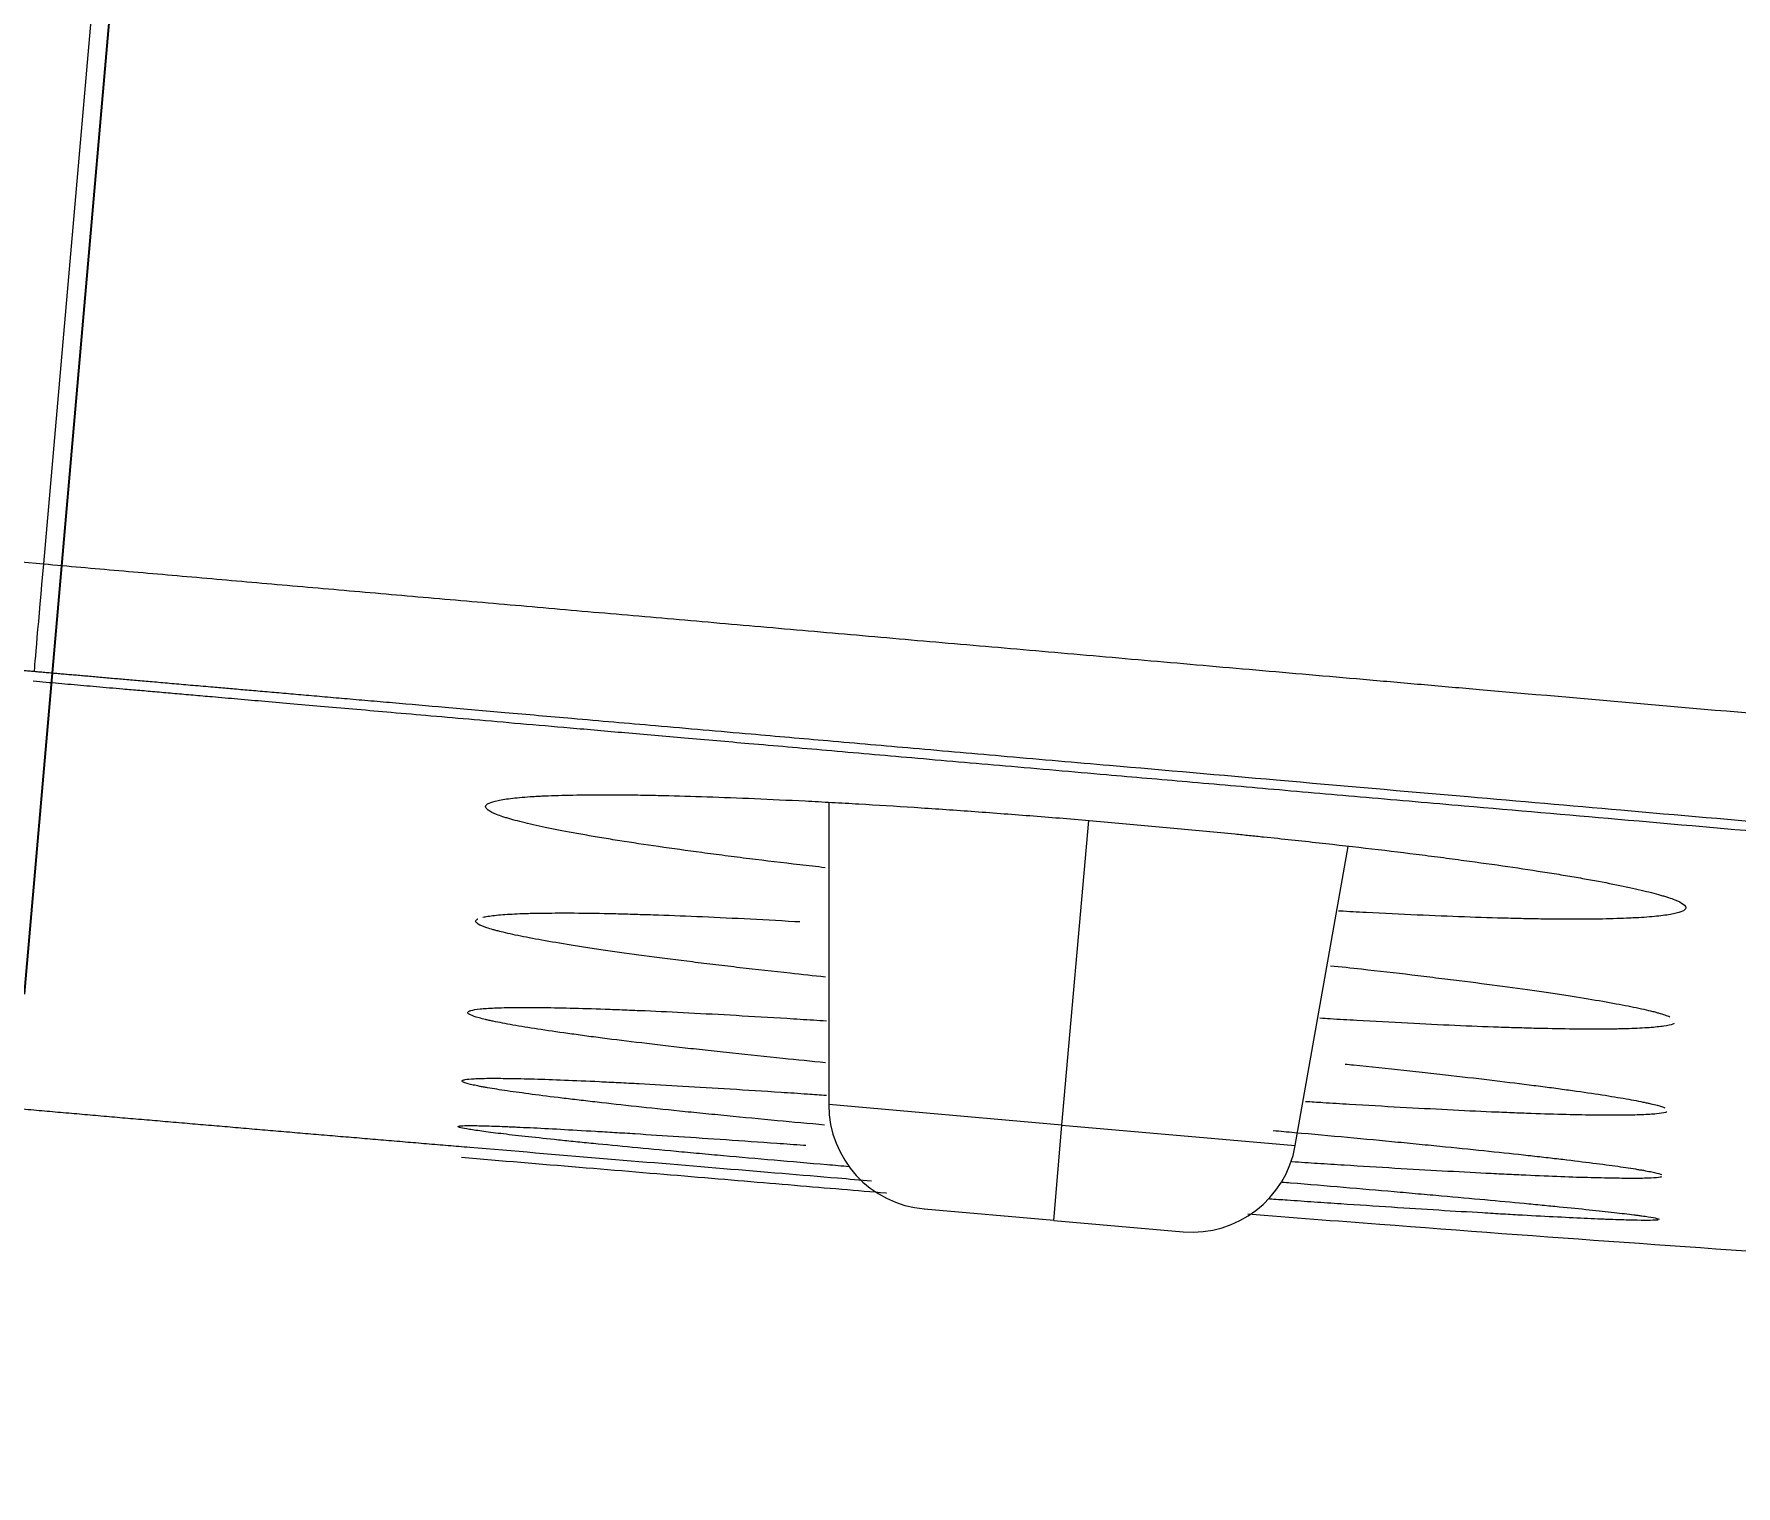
# Model space of a CAD drawing. Header units: millimetres. Extents: x 2433 to 4809, y -10272 to -6912.
# Drawn here: x 3979.74 to 3995.99, y -8014.41 to -8000.56 of the extents above; entities that cross this region are included whole.
import ezdxf

# ---------------------------------------------------------------- set-up
doc = ezdxf.new("R2010")
doc.units = ezdxf.units.MM
doc.linetypes.add('CENTERX2', pattern=[101.6, 63.5, -12.7, 12.7, -12.7])
doc.layers.add('CENTER', color=1, linetype='CENTERX2')
doc.layers.add('DIM', color=3, linetype='Continuous', lineweight=13)
doc.styles.add('ARIAL', font='arial.ttf')
doc.dimstyles.get("Standard").update_dxf_attribs({"dimtxt": 15, "dimasz": 15, "dimexe": 0.18, "dimexo": 0.0625, "dimgap": 4, "dimtad": 0, "dimtih": 1, "dimtoh": 1, "dimdec": 1, "dimdsep": 46, "dimtxsty": 'ARIAL', "dimcen": 0, "dimclrd": 3, "dimclre": 3, "dimclrt": 3, "dimadec": 0, "dimazin": 0, "dimtfac": 1, "dimtdec": 1, "dimtofl": 0, "dimtmove": 0, "dimatfit": 3, "dimfxl": 1, "dimtolj": 1, "dimtzin": 0, "dimarcsym": 0})

# ---------------------------------------------------------------- blocks, each defined once
blk = doc.blocks.new('*D39')
at = {"layer": 'Defpoints', "color": 0, "transparency": 16777216}
for p in [(3885.379, -7997.38), (4074.62, -8013.971), (4069.539, -8071.926)]:
    blk.add_point(p, dxfattribs=at)
at = {"layer": 'DIM', "color": 3, "lineweight": -2, "transparency": 16777216}
for p, q in [((3885.374, -7997.443), (3880.283, -8055.515)), ((4074.615, -8014.033), (4069.524, -8072.105)), ((3898.23, -8056.908), (3950.912, -8061.526)), ((4051.608, -8070.354), (3998.926, -8065.736))]:
    blk.add_line(p, q, dxfattribs=at)
at = {"layer": 'DIM', "color": 3, "transparency": 16777216}
for points in [[(3898.492, -8053.919), (3897.968, -8059.896), (3880.299, -8055.336)], [(4051.87, -8067.366), (4051.346, -8073.343), (4069.539, -8071.926)]]:
    blk.add_solid(points, dxfattribs=at)
at = {"layer": 'DIM', "color": 3, "transparency": 16777216, "insert": (3974.919, -8063.631), "char_height": 18, "attachment_point": 5, "style": 'ARIAL'}
blk.add_mtext('\\A1;190', dxfattribs=at)

msp = doc.modelspace()

# ---------------------------------------------------------------- linework, layer by layer
at = {"linetype": 'Continuous', "lineweight": 18, "extrusion": (-1, -2.22045e-16, 0)}
for p, q in [((3980.486, -7998.132), (3979.831, -8005.614)), ((3987.33, -8007.891), (3987.33, -8010.775)), ((3991.785, -8011.165), (3992.288, -8008.313)), ((3989.478, -8011.88), (3988.242, -8011.772)), ((3989.478, -8011.88), (3990.713, -8011.988))]:
    msp.add_line(p, q, dxfattribs=at)
at = {"linetype": 'Continuous', "lineweight": 13, "extrusion": (-1, -2.22045e-16, 0)}
for p, q in [((3989.557, -8010.97), (3989.812, -8008.063)), ((3989.557, -8010.97), (3987.33, -8010.775)), ((3989.478, -8011.88), (3989.557, -8010.97)), ((3989.557, -8010.97), (3991.785, -8011.165))]:
    msp.add_line(p, q, dxfattribs=at)
at = {"linetype": 'Continuous', "lineweight": 18}
for centre, start, end in [((3988.33, -8010.775), 180, 265), ((3990.8, -8010.992), 265, 350)]:
    msp.add_arc(centre, 1, start, end, dxfattribs=at)
msp.add_ellipse((3979.829, -8005.649), major_axis=(-0.087, -0.996), ratio=0.001158, start_param=4.677482, end_param=6.20974, dxfattribs=at)
at = {"linetype": 'Continuous', "lineweight": 13}
for points, knots in [([(4035.28, -8002.976), (4035.172, -8002.966), (4034.952, -8002.946), (4034.614, -8002.915), (4034.263, -8002.883), (4033.897, -8002.85), (4033.518, -8002.816), (4033.125, -8002.781), (4032.717, -8002.744), (4032.296, -8002.707), (4031.821, -8002.665), (4031.296, -8002.618), (4030.727, -8002.568), (4030.158, -8002.518), (4029.588, -8002.468), (4029.018, -8002.418), (4028.547, -8002.377), (4027.991, -8002.328), (4027.169, -8002.255), (4025.802, -8002.134), (4023.888, -8001.965), (4019.895, -8001.613), (4014.512, -8001.137), (4009.053, -8000.655), (4005.225, -8000.317), (4002.504, -8000.076), (3999.741, -7999.832), (3997.322, -7999.619), (3995.179, -7999.429), (3993.244, -7999.258), (3991.063, -7999.065), (3989.194, -7998.9), (3987.732, -7998.77), (3986.771, -7998.686), (3985.85, -7998.604), (3984.968, -7998.526), (3984.125, -7998.452), (3983.321, -7998.381), (3982.557, -7998.314), (3981.832, -7998.25), (3981.146, -7998.19), (3980.701, -7998.151), (3980.486, -7998.132)], [0, 0, 0, 0, 0.005929, 0.012111, 0.018548, 0.025238, 0.032183, 0.039382, 0.046835, 0.054542, 0.062503, 0.072919, 0.083335, 0.093751, 0.104167, 0.114583, 0.124999, 0.130054, 0.14508, 0.170076, 0.205043, 0.24998, 0.388966, 0.49996, 0.54881, 0.598428, 0.648815, 0.69997, 0.730738, 0.765996, 0.805745, 0.849985, 0.868201, 0.885703, 0.902491, 0.918564, 0.933923, 0.948567, 0.962497, 0.975712, 0.988213, 1, 1, 1, 1]), ([(3925.062, -8000.813), (3927.337, -8001.014), (3929.613, -8001.212), (3934.167, -8001.612), (3936.446, -8001.811), (3943.283, -8002.411), (3947.845, -8002.811), (3961.544, -8004.011), (3970.687, -8004.814), (3979.831, -8005.614)], [0, 0, 0, 0, 0.125, 0.125, 0.25, 0.25, 0.5, 0.5, 1, 1, 1, 1]), ([(3979.742, -8006.643), (3979.725, -8006.641), (3979.691, -8006.638), (3979.641, -8006.634), (3979.591, -8006.629), (3979.541, -8006.625), (3979.491, -8006.621), (3979.441, -8006.616), (3979.39, -8006.612), (3979.338, -8006.607), (3979.285, -8006.603), (3979.23, -8006.598), (3979.174, -8006.593), (3979.116, -8006.588), (3979.052, -8006.582), (3978.982, -8006.576), (3978.904, -8006.569), (3978.823, -8006.562), (3978.738, -8006.555), (3978.649, -8006.547), (3978.556, -8006.539), (3978.459, -8006.53), (3978.358, -8006.521), (3978.252, -8006.512), (3978.143, -8006.503), (3977.979, -8006.488), (3977.749, -8006.468), (3977.444, -8006.441), (3977.102, -8006.411), (3976.723, -8006.378), (3976.376, -8006.348), (3976.07, -8006.321), (3975.811, -8006.298), (3975.534, -8006.274), (3975.24, -8006.248), (3974.929, -8006.221), (3974.543, -8006.187), (3974.07, -8006.146), (3973.5, -8006.096), (3972.77, -8006.032), (3971.851, -8005.951), (3970.71, -8005.851), (3969.556, -8005.75), (3968.402, -8005.649), (3967.261, -8005.549), (3965.804, -8005.421), (3963.967, -8005.26), (3961.686, -8005.06), (3959.557, -8004.874), (3957.638, -8004.705), (3955.988, -8004.561), (3954.218, -8004.406), (3951.678, -8004.183), (3948.21, -8003.879), (3943.655, -8003.48), (3939.7, -8003.133), (3936.505, -8002.853), (3934.23, -8002.654), (3932.093, -8002.466), (3930.16, -8002.297), (3928.928, -8002.189), (3928.151, -8002.121), (3927.771, -8002.088), (3927.299, -8002.046), (3926.834, -8002.006), (3926.415, -8001.969), (3926.085, -8001.94), (3925.786, -8001.914), (3925.517, -8001.89), (3925.28, -8001.869), (3925.132, -8001.856), (3925.063, -8001.85)], [0, 0, 0, 0, 0.00093, 0.001846, 0.002755, 0.003662, 0.004571, 0.005489, 0.006419, 0.007367, 0.008336, 0.00933, 0.010354, 0.01141, 0.012501, 0.01386, 0.015278, 0.016761, 0.018312, 0.019934, 0.02163, 0.023401, 0.025249, 0.027174, 0.029176, 0.031253, 0.03616, 0.041729, 0.047976, 0.054905, 0.062506, 0.066938, 0.071679, 0.076731, 0.082096, 0.087772, 0.093759, 0.103254, 0.113671, 0.125011, 0.143197, 0.164032, 0.187516, 0.206429, 0.227264, 0.25002, 0.286248, 0.327918, 0.375029, 0.402973, 0.433122, 0.465478, 0.500039, 0.572373, 0.6557, 0.750021, 0.78956, 0.83122, 0.875001, 0.907035, 0.937497, 0.942783, 0.949752, 0.958407, 0.968747, 0.975374, 0.981433, 0.986926, 0.991851, 0.996209, 1, 1, 1, 1]), ([(3979.831, -8005.614), (3979.95, -8005.625), (3980.191, -8005.646), (3980.554, -8005.678), (3980.923, -8005.71), (3981.298, -8005.743), (3981.678, -8005.776), (3982.064, -8005.81), (3982.456, -8005.844), (3982.854, -8005.879), (3983.256, -8005.914), (3983.665, -8005.95), (3984.079, -8005.986), (3984.499, -8006.022), (3984.925, -8006.06), (3985.356, -8006.097), (3985.793, -8006.135), (3986.235, -8006.174), (3986.683, -8006.213), (3987.137, -8006.253), (3987.596, -8006.293), (3988.061, -8006.334), (3988.532, -8006.375), (3989.008, -8006.416), (3989.49, -8006.458), (3989.977, -8006.501), (3990.47, -8006.544), (3990.969, -8006.588), (3991.473, -8006.632), (3991.983, -8006.676), (3992.499, -8006.721), (3993.02, -8006.767), (3994.512, -8006.897), (3996.973, -8007.112), (4000.4, -8007.411), (4003.826, -8007.71), (4007.251, -8008.009), (4010.675, -8008.308), (4014.099, -8008.606), (4017.521, -8008.905), (4020.606, -8009.175), (4023.277, -8009.408), (4025.456, -8009.598), (4027.403, -8009.769), (4029.118, -8009.918), (4030.6, -8010.048), (4031.85, -8010.157), (4032.868, -8010.245), (4033.654, -8010.314), (4034.209, -8010.362), (4034.501, -8010.388), (4034.609, -8010.397)], [0, 0, 0, 0, 0.006523, 0.01315, 0.019879, 0.02671, 0.033645, 0.040682, 0.047822, 0.055065, 0.06241, 0.069859, 0.07741, 0.085063, 0.09282, 0.100679, 0.108641, 0.116706, 0.124874, 0.133144, 0.141518, 0.149993, 0.158572, 0.167254, 0.176038, 0.184925, 0.193915, 0.203007, 0.212202, 0.221501, 0.230901, 0.240405, 0.250011, 0.312506, 0.375001, 0.437497, 0.499992, 0.562492, 0.624993, 0.687494, 0.749995, 0.794089, 0.833939, 0.869547, 0.900912, 0.928034, 0.950913, 0.96955, 0.983943, 0.994093, 1, 1, 1, 1]), ([(4034.431, -8011.418), (4034.307, -8011.408), (4034.048, -8011.385), (4033.64, -8011.35), (4033.196, -8011.311), (4032.808, -8011.277), (4032.378, -8011.24), (4031.81, -8011.19), (4031.214, -8011.138), (4030.69, -8011.092), (4030.338, -8011.061), (4029.956, -8011.028), (4029.545, -8010.992), (4029.104, -8010.954), (4028.633, -8010.912), (4028.132, -8010.869), (4027.306, -8010.796), (4026.177, -8010.698), (4024.771, -8010.575), (4023.406, -8010.456), (4022.082, -8010.34), (4019.496, -8010.114), (4015.831, -8009.794), (4011.275, -8009.397), (4007.217, -8009.042), (4003.618, -8008.728), (4000.684, -8008.472), (3998.372, -8008.27), (3996.577, -8008.113), (3994.95, -8007.971), (3993.311, -8007.828), (3991.684, -8007.686), (3990.217, -8007.557), (3989.061, -8007.457), (3988.164, -8007.378), (3987.349, -8007.307), (3986.529, -8007.235), (3985.714, -8007.164), (3984.931, -8007.096), (3984.261, -8007.037), (3983.691, -8006.988), (3983.254, -8006.949), (3982.933, -8006.921), (3982.709, -8006.902), (3982.496, -8006.883), (3982.294, -8006.866), (3982.104, -8006.849), (3981.926, -8006.833), (3981.758, -8006.819), (3981.602, -8006.805), (3981.437, -8006.791), (3981.264, -8006.776), (3981.083, -8006.76), (3980.914, -8006.745), (3980.758, -8006.731), (3980.613, -8006.719), (3980.497, -8006.709), (3980.406, -8006.701), (3980.339, -8006.695), (3980.273, -8006.689), (3980.21, -8006.683), (3980.149, -8006.678), (3980.089, -8006.673), (3980.031, -8006.668), (3979.973, -8006.663), (3979.916, -8006.658), (3979.858, -8006.653), (3979.8, -8006.648), (3979.761, -8006.644), (3979.742, -8006.643)], [0, 0, 0, 0, 0.006794, 0.014268, 0.022422, 0.031253, 0.035619, 0.046038, 0.062505, 0.06841, 0.07486, 0.081856, 0.089397, 0.097483, 0.106114, 0.115288, 0.125006, 0.151534, 0.177298, 0.202298, 0.226534, 0.250005, 0.344343, 0.427677, 0.500008, 0.566907, 0.624995, 0.66083, 0.693609, 0.723327, 0.749989, 0.783397, 0.812488, 0.830346, 0.846717, 0.861597, 0.87499, 0.891652, 0.906241, 0.917903, 0.92832, 0.937493, 0.941797, 0.945897, 0.949788, 0.95347, 0.95694, 0.9602, 0.963253, 0.9661, 0.968746, 0.972286, 0.975596, 0.978674, 0.981527, 0.984165, 0.986605, 0.987887, 0.989119, 0.990308, 0.991457, 0.992574, 0.993662, 0.994729, 0.995782, 0.996827, 0.997873, 0.998928, 1, 1, 1, 1])]:
    msp.add_open_spline(points, degree=3, knots=knots, dxfattribs=at)
at = {"linetype": 'Continuous', "lineweight": 18}
for points, knots in [([(3979.735, -8006.732), (3979.776, -8006.736), (3979.856, -8006.743), (3979.976, -8006.753), (3980.096, -8006.764), (3980.217, -8006.774), (3980.339, -8006.785), (3980.463, -8006.796), (3980.601, -8006.808), (3980.752, -8006.821), (3980.917, -8006.835), (3981.088, -8006.85), (3981.263, -8006.866), (3981.464, -8006.883), (3981.693, -8006.903), (3981.952, -8006.926), (3982.228, -8006.95), (3982.521, -8006.975), (3982.83, -8007.002), (3983.169, -8007.032), (3983.542, -8007.064), (3983.954, -8007.1), (3984.396, -8007.139), (3984.877, -8007.18), (3985.399, -8007.226), (3985.968, -8007.276), (3986.61, -8007.331), (3987.334, -8007.394), (3988.15, -8007.466), (3989.041, -8007.543), (3989.917, -8007.62), (3990.771, -8007.694), (3991.597, -8007.766), (3992.479, -8007.843), (3993.574, -8007.938), (3994.917, -8008.055), (3996.544, -8008.197), (3998.331, -8008.352), (4000.087, -8008.505), (4001.797, -8008.654), (4003.444, -8008.798), (4005.21, -8008.952), (4007.396, -8009.142), (4010.076, -8009.376), (4013.319, -8009.658), (4016.895, -8009.97), (4019.923, -8010.233), (4022.317, -8010.442), (4023.988, -8010.587), (4025.722, -8010.738), (4027.12, -8010.86), (4028.164, -8010.951), (4028.835, -8011.01), (4029.516, -8011.069), (4030.206, -8011.129), (4030.773, -8011.179), (4031.206, -8011.216), (4031.496, -8011.242), (4031.762, -8011.265), (4032.005, -8011.286), (4032.225, -8011.305), (4032.421, -8011.322), (4032.751, -8011.351), (4033.204, -8011.39), (4033.771, -8011.439), (4034.131, -8011.47), (4034.302, -8011.484)], [0, 0, 0, 0, 0.00221, 0.004402, 0.006592, 0.008794, 0.011025, 0.013298, 0.015627, 0.018575, 0.021595, 0.024706, 0.027921, 0.031253, 0.035725, 0.040471, 0.045511, 0.050859, 0.056523, 0.062507, 0.069473, 0.076999, 0.085094, 0.09376, 0.103369, 0.113786, 0.125013, 0.138581, 0.153518, 0.169833, 0.187519, 0.201609, 0.216722, 0.232862, 0.250026, 0.276845, 0.306617, 0.339349, 0.375033, 0.403062, 0.433238, 0.465565, 0.500041, 0.553395, 0.612841, 0.678386, 0.750021, 0.779495, 0.81015, 0.841985, 0.875001, 0.887162, 0.899493, 0.911992, 0.92466, 0.937497, 0.943244, 0.948565, 0.953457, 0.957922, 0.961959, 0.965568, 0.968747, 0.980133, 0.990552, 1, 1, 1, 1]), ([(3987.296, -8008.514), (3987.214, -8008.505), (3987.133, -8008.496), (3986.888, -8008.467), (3986.728, -8008.448), (3986.533, -8008.424), (3986.494, -8008.419), (3986.417, -8008.409), (3986.379, -8008.404), (3986.265, -8008.39), (3986.191, -8008.38), (3985.974, -8008.351), (3985.837, -8008.332), (3985.575, -8008.294), (3985.451, -8008.276), (3985.275, -8008.248), (3985.218, -8008.238), (3985.135, -8008.225), (3985.108, -8008.22), (3985.054, -8008.211), (3985.028, -8008.206), (3984.898, -8008.184), (3984.803, -8008.166), (3984.63, -8008.132), (3984.551, -8008.115), (3984.411, -8008.082), (3984.348, -8008.066), (3984.281, -8008.047), (3984.268, -8008.043), (3984.243, -8008.036), (3984.231, -8008.032), (3984.197, -8008.021), (3984.177, -8008.013), (3984.123, -8007.992), (3984.097, -8007.979), (3984.061, -8007.953), (3984.053, -8007.941), (3984.054, -8007.924), (3984.057, -8007.919), (3984.065, -8007.911), (3984.068, -8007.908), (3984.076, -8007.903), (3984.081, -8007.901), (3984.106, -8007.889), (3984.135, -8007.88), (3984.211, -8007.864), (3984.258, -8007.857), (3984.368, -8007.844), (3984.432, -8007.839), (3984.524, -8007.833), (3984.542, -8007.832), (3984.581, -8007.83), (3984.64, -8007.827), (3984.704, -8007.825), (3984.837, -8007.821), (3984.933, -8007.819), (3985.141, -8007.817), (3985.252, -8007.817), (3985.431, -8007.819), (3985.492, -8007.82), (3985.587, -8007.821), (3985.62, -8007.822), (3985.685, -8007.823), (3985.718, -8007.824), (3985.885, -8007.828), (3986.025, -8007.832), (3986.315, -8007.842), (3986.466, -8007.847), (3986.778, -8007.861), (3986.939, -8007.869), (3987.148, -8007.879), (3987.19, -8007.881), (3987.275, -8007.886), (3987.402, -8007.893), (3987.531, -8007.9), (3987.791, -8007.915), (3988.143, -8007.937), (3988.506, -8007.962), (3988.783, -8007.982), (3988.876, -8007.989), (3989.063, -8008.003), (3989.157, -8008.01), (3989.439, -8008.032), (3989.628, -8008.047), (3989.817, -8008.063)], [0, 0, 0, 0, 0.017753, 0.017753, 0.054133, 0.054133, 0.063228, 0.063228, 0.072322, 0.072322, 0.090512, 0.090512, 0.126892, 0.126892, 0.163271, 0.163271, 0.181461, 0.181461, 0.190556, 0.190556, 0.199651, 0.199651, 0.23603, 0.23603, 0.27241, 0.27241, 0.308789, 0.308789, 0.317884, 0.317884, 0.326979, 0.326979, 0.345169, 0.345169, 0.381548, 0.381548, 0.417928, 0.417928, 0.436118, 0.436118, 0.445212, 0.445212, 0.454307, 0.454307, 0.490687, 0.490687, 0.527066, 0.527066, 0.563446, 0.563446, 0.572541, 0.572541, 0.581636, 0.599825, 0.599825, 0.636205, 0.636205, 0.672584, 0.672584, 0.690774, 0.690774, 0.699869, 0.699869, 0.708964, 0.708964, 0.745343, 0.745343, 0.781723, 0.781723, 0.818102, 0.818102, 0.827197, 0.827197, 0.836292, 0.854482, 0.854482, 0.890861, 0.927241, 0.927241, 0.945431, 0.945431, 0.96362, 0.96362, 1, 1, 1, 1]), ([(3989.817, -8008.063), (3990.007, -8008.079), (3990.194, -8008.096), (3990.567, -8008.13), (3990.752, -8008.147), (3991.027, -8008.174), (3991.119, -8008.183), (3991.255, -8008.196), (3991.301, -8008.201), (3991.392, -8008.21), (3991.437, -8008.215), (3991.663, -8008.238), (3991.839, -8008.257), (3992.184, -8008.295), (3992.352, -8008.314), (3992.68, -8008.353), (3992.841, -8008.373), (3993.036, -8008.397), (3993.074, -8008.402), (3993.151, -8008.412), (3993.19, -8008.417), (3993.303, -8008.432), (3993.377, -8008.442), (3993.593, -8008.471), (3993.731, -8008.49), (3993.993, -8008.529), (3994.117, -8008.548), (3994.293, -8008.576), (3994.35, -8008.585), (3994.433, -8008.599), (3994.46, -8008.604), (3994.514, -8008.613), (3994.54, -8008.618), (3994.669, -8008.641), (3994.764, -8008.659), (3994.937, -8008.694), (3995.016, -8008.711), (3995.156, -8008.744), (3995.219, -8008.76), (3995.286, -8008.779), (3995.299, -8008.783), (3995.324, -8008.791), (3995.359, -8008.802), (3995.39, -8008.813), (3995.444, -8008.835), (3995.471, -8008.848), (3995.506, -8008.874), (3995.515, -8008.886), (3995.514, -8008.903), (3995.511, -8008.908), (3995.503, -8008.916), (3995.5, -8008.919), (3995.492, -8008.924), (3995.488, -8008.926), (3995.463, -8008.938), (3995.434, -8008.947), (3995.358, -8008.963), (3995.311, -8008.969), (3995.201, -8008.982), (3995.137, -8008.987), (3995.046, -8008.992), (3995.027, -8008.993), (3994.988, -8008.995), (3994.929, -8008.998), (3994.865, -8009), (3994.732, -8009.004), (3994.636, -8009.005), (3994.428, -8009.006), (3994.317, -8009.006), (3994.138, -8009.004), (3994.077, -8009.003), (3993.981, -8009.001), (3993.949, -8009), (3993.884, -8008.999), (3993.851, -8008.998), (3993.683, -8008.994), (3993.544, -8008.99), (3993.254, -8008.979), (3993.103, -8008.973), (3992.791, -8008.959), (3992.629, -8008.951), (3992.42, -8008.94), (3992.378, -8008.938), (3992.294, -8008.933), (3992.247, -8008.931), (3992.2, -8008.928), (3992.196, -8008.928)], [0, 0, 0, 0, 0.03633, 0.03633, 0.07266, 0.07266, 0.090825, 0.090825, 0.099907, 0.099907, 0.10899, 0.10899, 0.14532, 0.14532, 0.18165, 0.18165, 0.21798, 0.21798, 0.227062, 0.227062, 0.236145, 0.236145, 0.25431, 0.25431, 0.29064, 0.29064, 0.32697, 0.32697, 0.345135, 0.345135, 0.354217, 0.354217, 0.363299, 0.363299, 0.399629, 0.399629, 0.435959, 0.435959, 0.472289, 0.472289, 0.481372, 0.481372, 0.490454, 0.508619, 0.508619, 0.544949, 0.544949, 0.581279, 0.581279, 0.599444, 0.599444, 0.608527, 0.608527, 0.617609, 0.617609, 0.653939, 0.653939, 0.690269, 0.690269, 0.726599, 0.726599, 0.735681, 0.735681, 0.744764, 0.762929, 0.762929, 0.799259, 0.799259, 0.835589, 0.835589, 0.853754, 0.853754, 0.862836, 0.862836, 0.871919, 0.871919, 0.908249, 0.908249, 0.944579, 0.944579, 0.980909, 0.980909, 0.989991, 0.989991, 0.999074, 1, 1, 1, 1]), ([(3987.298, -8009.558), (3987.185, -8009.546), (3987.073, -8009.534), (3986.799, -8009.504), (3986.638, -8009.486), (3986.443, -8009.464), (3986.404, -8009.459), (3986.327, -8009.45), (3986.289, -8009.445), (3986.175, -8009.432), (3986.101, -8009.423), (3985.884, -8009.396), (3985.746, -8009.378), (3985.484, -8009.344), (3985.36, -8009.326), (3985.183, -8009.301), (3985.126, -8009.293), (3985.043, -8009.28), (3985.016, -8009.276), (3984.962, -8009.268), (3984.936, -8009.264), (3984.806, -8009.243), (3984.711, -8009.227), (3984.537, -8009.197), (3984.459, -8009.182), (3984.318, -8009.153), (3984.255, -8009.139), (3984.187, -8009.122), (3984.174, -8009.119), (3984.149, -8009.112), (3984.137, -8009.109), (3984.103, -8009.099), (3984.083, -8009.093), (3984.029, -8009.075), (3984.002, -8009.064), (3983.966, -8009.042), (3983.958, -8009.032), (3983.959, -8009.019), (3983.962, -8009.014), (3983.97, -8009.008), (3983.973, -8009.006), (3983.977, -8009.004), (3983.977, -8009.003), (3983.978, -8009.003)], [0, 0, 0, 0, 0.053778, 0.053778, 0.134164, 0.134164, 0.15426, 0.15426, 0.174357, 0.174357, 0.21455, 0.21455, 0.294936, 0.294936, 0.375321, 0.375321, 0.415514, 0.415514, 0.435611, 0.435611, 0.455707, 0.455707, 0.536093, 0.536093, 0.616479, 0.616479, 0.696865, 0.696865, 0.716961, 0.716961, 0.737058, 0.737058, 0.777251, 0.777251, 0.857636, 0.857636, 0.938022, 0.938022, 0.978215, 0.978215, 0.998312, 0.998312, 1, 1, 1, 1]), ([(3984.028, -8008.987), (3984.042, -8008.983), (3984.058, -8008.98), (3984.114, -8008.972), (3984.161, -8008.966), (3984.272, -8008.958), (3984.335, -8008.954), (3984.426, -8008.951), (3984.445, -8008.951), (3984.484, -8008.949), (3984.543, -8008.948), (3984.607, -8008.947), (3984.739, -8008.946), (3984.835, -8008.946), (3985.043, -8008.947), (3985.154, -8008.949), (3985.333, -8008.953), (3985.394, -8008.955), (3985.489, -8008.958), (3985.522, -8008.959), (3985.587, -8008.961), (3985.62, -8008.962), (3985.787, -8008.967), (3985.926, -8008.973), (3986.216, -8008.985), (3986.367, -8008.992), (3986.679, -8009.008), (3986.84, -8009.017), (3987.023, -8009.027), (3987.038, -8009.028), (3987.054, -8009.029)], [0, 0, 0, 0, 0.050293, 0.050293, 0.154742, 0.154742, 0.259192, 0.259192, 0.285304, 0.285304, 0.311417, 0.363641, 0.363641, 0.468091, 0.468091, 0.57254, 0.57254, 0.624765, 0.624765, 0.650878, 0.650878, 0.67699, 0.67699, 0.78144, 0.78144, 0.885889, 0.885889, 0.990339, 0.990339, 1, 1, 1, 1]), ([(3992.12, -8009.449), (3992.22, -8009.459), (3992.319, -8009.47), (3992.581, -8009.499), (3992.741, -8009.517), (3992.936, -8009.54), (3992.975, -8009.545), (3993.052, -8009.554), (3993.09, -8009.559), (3993.204, -8009.573), (3993.278, -8009.582), (3993.494, -8009.609), (3993.632, -8009.627), (3993.894, -8009.662), (3994.019, -8009.679), (3994.195, -8009.705), (3994.252, -8009.713), (3994.335, -8009.726), (3994.362, -8009.73), (3994.416, -8009.738), (3994.442, -8009.742), (3994.572, -8009.763), (3994.667, -8009.779), (3994.84, -8009.81), (3994.919, -8009.825), (3995.06, -8009.853), (3995.123, -8009.867), (3995.191, -8009.884), (3995.204, -8009.887), (3995.229, -8009.894), (3995.264, -8009.904), (3995.295, -8009.913), (3995.332, -8009.925), (3995.348, -8009.931), (3995.362, -8009.937)], [0, 0, 0, 0, 0.058495, 0.058495, 0.157387, 0.157387, 0.18211, 0.18211, 0.206834, 0.206834, 0.25628, 0.25628, 0.355172, 0.355172, 0.454065, 0.454065, 0.503511, 0.503511, 0.528234, 0.528234, 0.552957, 0.552957, 0.651849, 0.651849, 0.750742, 0.750742, 0.849634, 0.849634, 0.874357, 0.874357, 0.899081, 0.948527, 0.948527, 1, 1, 1, 1]), ([(3987.3, -8010.376), (3987.162, -8010.362), (3987.026, -8010.349), (3986.728, -8010.319), (3986.568, -8010.302), (3986.372, -8010.281), (3986.333, -8010.277), (3986.256, -8010.268), (3986.218, -8010.264), (3986.104, -8010.252), (3986.03, -8010.243), (3985.813, -8010.219), (3985.675, -8010.203), (3985.413, -8010.171), (3985.288, -8010.156), (3985.112, -8010.133), (3985.054, -8010.126), (3984.971, -8010.115), (3984.944, -8010.111), (3984.89, -8010.103), (3984.864, -8010.1), (3984.734, -8010.082), (3984.639, -8010.068), (3984.464, -8010.041), (3984.386, -8010.028), (3984.244, -8010.003), (3984.181, -8009.991), (3984.113, -8009.977), (3984.1, -8009.974), (3984.075, -8009.968), (3984.063, -8009.966), (3984.029, -8009.958), (3984.009, -8009.952), (3983.954, -8009.937), (3983.927, -8009.928), (3983.891, -8009.911), (3983.883, -8009.903), (3983.884, -8009.892), (3983.886, -8009.889), (3983.894, -8009.884), (3983.897, -8009.882), (3983.905, -8009.879), (3983.909, -8009.878), (3983.934, -8009.871), (3983.963, -8009.866), (3984.038, -8009.858), (3984.085, -8009.855), (3984.195, -8009.85), (3984.259, -8009.849), (3984.35, -8009.848), (3984.369, -8009.848), (3984.407, -8009.848), (3984.467, -8009.848), (3984.53, -8009.848), (3984.663, -8009.849), (3984.759, -8009.851), (3984.966, -8009.856), (3985.077, -8009.859), (3985.256, -8009.866), (3985.317, -8009.868), (3985.413, -8009.872), (3985.445, -8009.873), (3985.51, -8009.876), (3985.543, -8009.877), (3985.71, -8009.884), (3985.85, -8009.891), (3986.139, -8009.906), (3986.29, -8009.914), (3986.602, -8009.932), (3986.763, -8009.941), (3986.972, -8009.954), (3987.014, -8009.957), (3987.099, -8009.962), (3987.183, -8009.967), (3987.267, -8009.973), (3987.309, -8009.976)], [0, 0, 0, 0, 0.034408, 0.034408, 0.076861, 0.076861, 0.087474, 0.087474, 0.098088, 0.098088, 0.119314, 0.119314, 0.161767, 0.161767, 0.20422, 0.20422, 0.225446, 0.225446, 0.23606, 0.23606, 0.246673, 0.246673, 0.289126, 0.289126, 0.331579, 0.331579, 0.374032, 0.374032, 0.384645, 0.384645, 0.395258, 0.395258, 0.416484, 0.416484, 0.458937, 0.458937, 0.50139, 0.50139, 0.522617, 0.522617, 0.53323, 0.53323, 0.543843, 0.543843, 0.586296, 0.586296, 0.628749, 0.628749, 0.671202, 0.671202, 0.681815, 0.681815, 0.692429, 0.713655, 0.713655, 0.756108, 0.756108, 0.798561, 0.798561, 0.819787, 0.819787, 0.830401, 0.830401, 0.841014, 0.841014, 0.883467, 0.883467, 0.92592, 0.92592, 0.968373, 0.968373, 0.978986, 0.978986, 0.989599, 1, 1, 1, 1]), ([(3995.403, -8010.001), (3995.403, -8010.001), (3995.403, -8010.001), (3995.399, -8010.003), (3995.395, -8010.005), (3995.37, -8010.014), (3995.341, -8010.021), (3995.266, -8010.032), (3995.219, -8010.037), (3995.109, -8010.045), (3995.045, -8010.048), (3994.954, -8010.051), (3994.935, -8010.052), (3994.897, -8010.053), (3994.837, -8010.054), (3994.774, -8010.055), (3994.641, -8010.056), (3994.545, -8010.056), (3994.337, -8010.053), (3994.226, -8010.051), (3994.047, -8010.047), (3993.986, -8010.045), (3993.891, -8010.042), (3993.858, -8010.041), (3993.793, -8010.039), (3993.76, -8010.038), (3993.593, -8010.032), (3993.453, -8010.027), (3993.163, -8010.014), (3993.013, -8010.007), (3992.701, -8009.991), (3992.539, -8009.982), (3992.33, -8009.97), (3992.288, -8009.968), (3992.203, -8009.963), (3992.128, -8009.958), (3992.052, -8009.953), (3992.019, -8009.951)], [0, 0, 0, 0, 0.000958, 0.000958, 0.023781, 0.023781, 0.115072, 0.115072, 0.206363, 0.206363, 0.297654, 0.297654, 0.320476, 0.320476, 0.343299, 0.388944, 0.388944, 0.480235, 0.480235, 0.571526, 0.571526, 0.617172, 0.617172, 0.639994, 0.639994, 0.662817, 0.662817, 0.754108, 0.754108, 0.845399, 0.845399, 0.93669, 0.93669, 0.959512, 0.959512, 0.982335, 1, 1, 1, 1]), ([(3975.166, -8010.417), (3975.201, -8010.42), (3975.269, -8010.427), (3975.372, -8010.436), (3975.475, -8010.445), (3975.577, -8010.455), (3975.68, -8010.464), (3975.783, -8010.473), (3975.886, -8010.483), (3975.988, -8010.492), (3976.091, -8010.501), (3976.194, -8010.511), (3976.297, -8010.52), (3976.399, -8010.529), (3976.502, -8010.539), (3976.605, -8010.548), (3976.708, -8010.557), (3976.81, -8010.566), (3976.913, -8010.576), (3977.016, -8010.585), (3977.119, -8010.594), (3977.221, -8010.603), (3977.324, -8010.612), (3977.427, -8010.622), (3977.53, -8010.631), (3977.632, -8010.64), (3977.735, -8010.649), (3977.838, -8010.658), (3977.941, -8010.667), (3978.043, -8010.676), (3978.146, -8010.686), (3978.249, -8010.695), (3978.352, -8010.704), (3978.454, -8010.713), (3978.557, -8010.722), (3978.66, -8010.731), (3978.763, -8010.74), (3978.865, -8010.749), (3978.968, -8010.758), (3979.071, -8010.767), (3979.174, -8010.776), (3979.276, -8010.785), (3979.379, -8010.794), (3979.482, -8010.803), (3979.585, -8010.812), (3979.687, -8010.821), (3979.79, -8010.83), (3979.893, -8010.839), (3979.996, -8010.848), (3980.098, -8010.857), (3980.201, -8010.866), (3980.304, -8010.875), (3980.407, -8010.884), (3980.51, -8010.893), (3980.612, -8010.902), (3980.715, -8010.911), (3980.818, -8010.919), (3980.921, -8010.928), (3981.023, -8010.937), (3981.126, -8010.946), (3981.229, -8010.955), (3981.332, -8010.964), (3981.435, -8010.973), (3981.537, -8010.981), (3981.64, -8010.99), (3981.743, -8010.999), (3981.846, -8011.008), (3981.948, -8011.017), (3982.051, -8011.025), (3982.154, -8011.034), (3982.257, -8011.043), (3982.36, -8011.052), (3982.462, -8011.06), (3982.565, -8011.069), (3982.668, -8011.078), (3982.771, -8011.086), (3982.874, -8011.095), (3982.976, -8011.104), (3983.079, -8011.112), (3983.182, -8011.121), (3983.285, -8011.13), (3983.388, -8011.138), (3983.49, -8011.147), (3983.593, -8011.156), (3983.696, -8011.164), (3983.799, -8011.173), (3983.867, -8011.179), (3983.902, -8011.181)], [0, 0, 0, 0, 0.011805, 0.023608, 0.035407, 0.047204, 0.058998, 0.070789, 0.082578, 0.094365, 0.106149, 0.11793, 0.12971, 0.141487, 0.153262, 0.165035, 0.176806, 0.188575, 0.200343, 0.212108, 0.223872, 0.235634, 0.247395, 0.259154, 0.270911, 0.282668, 0.294423, 0.306176, 0.317929, 0.329681, 0.341431, 0.353181, 0.36493, 0.376677, 0.388425, 0.400171, 0.411917, 0.423663, 0.435408, 0.447152, 0.458896, 0.470641, 0.482384, 0.494128, 0.505872, 0.517616, 0.529359, 0.541104, 0.552848, 0.564592, 0.576337, 0.588083, 0.599829, 0.611575, 0.623323, 0.63507, 0.646819, 0.658569, 0.670319, 0.682071, 0.693824, 0.705577, 0.717332, 0.729089, 0.740846, 0.752605, 0.764366, 0.776128, 0.787892, 0.799657, 0.811425, 0.823194, 0.834965, 0.846738, 0.858513, 0.87029, 0.88207, 0.893851, 0.905635, 0.917422, 0.929211, 0.941002, 0.952796, 0.964593, 0.976392, 0.988195, 1, 1, 1, 1]), ([(3992.262, -8010.388), (3992.288, -8010.391), (3992.314, -8010.394), (3992.504, -8010.413), (3992.664, -8010.43), (3992.86, -8010.451), (3992.898, -8010.455), (3992.976, -8010.464), (3993.014, -8010.468), (3993.127, -8010.48), (3993.201, -8010.489), (3993.418, -8010.513), (3993.556, -8010.529), (3993.819, -8010.561), (3993.943, -8010.576), (3994.12, -8010.599), (3994.177, -8010.606), (3994.26, -8010.617), (3994.288, -8010.621), (3994.341, -8010.628), (3994.368, -8010.632), (3994.497, -8010.65), (3994.593, -8010.663), (3994.767, -8010.69), (3994.846, -8010.703), (3994.987, -8010.727), (3995.05, -8010.739), (3995.118, -8010.753), (3995.131, -8010.756), (3995.156, -8010.761), (3995.192, -8010.769), (3995.222, -8010.777), (3995.272, -8010.79), (3995.297, -8010.798), (3995.314, -8010.805)], [0, 0, 0, 0, 0.015666, 0.015666, 0.115452, 0.115452, 0.140398, 0.140398, 0.165344, 0.165344, 0.215237, 0.215237, 0.315023, 0.315023, 0.414808, 0.414808, 0.464701, 0.464701, 0.489647, 0.489647, 0.514594, 0.514594, 0.614379, 0.614379, 0.714164, 0.714164, 0.81395, 0.81395, 0.838896, 0.838896, 0.863843, 0.913735, 0.913735, 1, 1, 1, 1]), ([(3987.291, -8010.97), (3987.138, -8010.956), (3986.988, -8010.943), (3986.676, -8010.913), (3986.516, -8010.898), (3986.32, -8010.879), (3986.281, -8010.875), (3986.204, -8010.867), (3986.166, -8010.863), (3986.052, -8010.852), (3985.978, -8010.845), (3985.761, -8010.822), (3985.623, -8010.808), (3985.36, -8010.78), (3985.235, -8010.766), (3985.059, -8010.746), (3985.001, -8010.739), (3984.918, -8010.729), (3984.891, -8010.726), (3984.837, -8010.72), (3984.81, -8010.716), (3984.68, -8010.701), (3984.585, -8010.689), (3984.411, -8010.665), (3984.332, -8010.655), (3984.19, -8010.634), (3984.127, -8010.624), (3984.059, -8010.612), (3984.046, -8010.61), (3984.021, -8010.605), (3984.009, -8010.603), (3983.974, -8010.596), (3983.954, -8010.592), (3983.899, -8010.58), (3983.872, -8010.573), (3983.836, -8010.56), (3983.827, -8010.554), (3983.828, -8010.546), (3983.831, -8010.544), (3983.838, -8010.541), (3983.842, -8010.54), (3983.849, -8010.538), (3983.853, -8010.537), (3983.878, -8010.532), (3983.907, -8010.53), (3983.982, -8010.526), (3984.029, -8010.524), (3984.139, -8010.524), (3984.203, -8010.524), (3984.294, -8010.525), (3984.313, -8010.526), (3984.351, -8010.526), (3984.41, -8010.528), (3984.474, -8010.529), (3984.606, -8010.533), (3984.702, -8010.536), (3984.909, -8010.545), (3985.021, -8010.549), (3985.199, -8010.558), (3985.261, -8010.561), (3985.356, -8010.566), (3985.388, -8010.567), (3985.454, -8010.571), (3985.487, -8010.572), (3985.654, -8010.581), (3985.793, -8010.589), (3986.083, -8010.606), (3986.233, -8010.615), (3986.545, -8010.635), (3986.707, -8010.645), (3986.916, -8010.659), (3986.958, -8010.661), (3987.042, -8010.667), (3987.144, -8010.674), (3987.247, -8010.681), (3987.307, -8010.685)], [0, 0, 0, 0, 0.03761, 0.03761, 0.079727, 0.079727, 0.090256, 0.090256, 0.100785, 0.100785, 0.121844, 0.121844, 0.163961, 0.163961, 0.206077, 0.206077, 0.227136, 0.227136, 0.237665, 0.237665, 0.248194, 0.248194, 0.290311, 0.290311, 0.332428, 0.332428, 0.374545, 0.374545, 0.385074, 0.385074, 0.395603, 0.395603, 0.416661, 0.416661, 0.458778, 0.458778, 0.500895, 0.500895, 0.521953, 0.521953, 0.532483, 0.532483, 0.543012, 0.543012, 0.585129, 0.585129, 0.627245, 0.627245, 0.669362, 0.669362, 0.679891, 0.679891, 0.690421, 0.711479, 0.711479, 0.753596, 0.753596, 0.795713, 0.795713, 0.816771, 0.816771, 0.8273, 0.8273, 0.837829, 0.837829, 0.879946, 0.879946, 0.922063, 0.922063, 0.96418, 0.96418, 0.974709, 0.974709, 0.985238, 1, 1, 1, 1]), ([(3995.333, -8010.846), (3995.332, -8010.846), (3995.332, -8010.846), (3995.328, -8010.847), (3995.324, -8010.849), (3995.299, -8010.855), (3995.27, -8010.86), (3995.195, -8010.867), (3995.149, -8010.87), (3995.038, -8010.875), (3994.975, -8010.876), (3994.884, -8010.877), (3994.865, -8010.877), (3994.826, -8010.877), (3994.767, -8010.877), (3994.704, -8010.877), (3994.571, -8010.875), (3994.475, -8010.873), (3994.267, -8010.868), (3994.156, -8010.865), (3993.977, -8010.858), (3993.916, -8010.856), (3993.821, -8010.852), (3993.788, -8010.851), (3993.723, -8010.848), (3993.69, -8010.847), (3993.523, -8010.84), (3993.384, -8010.833), (3993.094, -8010.818), (3992.943, -8010.81), (3992.631, -8010.793), (3992.469, -8010.783), (3992.26, -8010.771), (3992.218, -8010.768), (3992.134, -8010.763), (3992.036, -8010.757), (3991.938, -8010.751), (3991.882, -8010.747)], [0, 0, 0, 0, 0.001352, 0.001352, 0.023895, 0.023895, 0.114066, 0.114066, 0.204238, 0.204238, 0.294409, 0.294409, 0.316952, 0.316952, 0.339495, 0.384581, 0.384581, 0.474752, 0.474752, 0.564923, 0.564923, 0.610009, 0.610009, 0.632552, 0.632552, 0.655095, 0.655095, 0.745266, 0.745266, 0.835437, 0.835437, 0.925609, 0.925609, 0.948151, 0.948151, 0.970694, 1, 1, 1, 1]), ([(3987.526, -8011.368), (3987.455, -8011.362), (3987.384, -8011.356), (3987.141, -8011.335), (3986.973, -8011.321), (3986.643, -8011.292), (3986.483, -8011.278), (3986.287, -8011.26), (3986.248, -8011.257), (3986.171, -8011.25), (3986.132, -8011.246), (3986.019, -8011.236), (3985.944, -8011.229), (3985.727, -8011.209), (3985.589, -8011.196), (3985.326, -8011.171), (3985.201, -8011.159), (3985.024, -8011.141), (3984.967, -8011.136), (3984.883, -8011.127), (3984.856, -8011.124), (3984.802, -8011.119), (3984.776, -8011.116), (3984.646, -8011.102), (3984.55, -8011.092), (3984.375, -8011.073), (3984.296, -8011.064), (3984.154, -8011.047), (3984.091, -8011.039), (3984.009, -8011.028), (3983.984, -8011.024), (3983.938, -8011.018), (3983.918, -8011.014), (3983.863, -8011.006), (3983.835, -8011), (3983.799, -8010.991), (3983.79, -8010.987), (3983.791, -8010.983), (3983.793, -8010.982), (3983.804, -8010.979), (3983.811, -8010.978), (3983.84, -8010.976), (3983.869, -8010.975), (3983.944, -8010.975), (3983.991, -8010.976), (3984.101, -8010.979), (3984.165, -8010.981), (3984.256, -8010.985), (3984.274, -8010.986), (3984.313, -8010.987), (3984.372, -8010.99), (3984.435, -8010.993), (3984.568, -8010.999), (3984.664, -8011.004), (3984.871, -8011.016), (3984.982, -8011.022), (3985.161, -8011.033), (3985.222, -8011.036), (3985.317, -8011.042), (3985.35, -8011.044), (3985.415, -8011.048), (3985.448, -8011.05), (3985.615, -8011.061), (3985.754, -8011.07), (3986.044, -8011.089), (3986.194, -8011.099), (3986.506, -8011.12), (3986.668, -8011.131), (3986.877, -8011.146), (3986.919, -8011.149), (3987.003, -8011.155), (3987.053, -8011.159), (3987.103, -8011.162), (3987.111, -8011.163)], [0, 0, 0, 0, 0.016992, 0.016992, 0.058742, 0.058742, 0.100493, 0.100493, 0.11093, 0.11093, 0.121368, 0.121368, 0.142243, 0.142243, 0.183993, 0.183993, 0.225743, 0.225743, 0.246618, 0.246618, 0.257056, 0.257056, 0.267493, 0.267493, 0.309243, 0.309243, 0.350994, 0.350994, 0.392744, 0.392744, 0.413619, 0.413619, 0.434494, 0.434494, 0.476244, 0.476244, 0.517994, 0.517994, 0.538869, 0.538869, 0.559744, 0.559744, 0.601495, 0.601495, 0.643245, 0.643245, 0.684995, 0.684995, 0.695433, 0.695433, 0.70587, 0.726745, 0.726745, 0.768495, 0.768495, 0.810245, 0.810245, 0.831121, 0.831121, 0.841558, 0.841558, 0.851996, 0.851996, 0.893746, 0.893746, 0.935496, 0.935496, 0.977246, 0.977246, 0.987684, 0.987684, 0.998121, 1, 1, 1, 1]), ([(3991.573, -8011.022), (3991.642, -8011.028), (3991.711, -8011.034), (3991.951, -8011.056), (3992.119, -8011.071), (3992.448, -8011.102), (3992.609, -8011.117), (3992.804, -8011.136), (3992.843, -8011.14), (3992.92, -8011.147), (3992.959, -8011.151), (3993.072, -8011.162), (3993.146, -8011.17), (3993.364, -8011.191), (3993.502, -8011.205), (3993.765, -8011.233), (3993.889, -8011.246), (3994.066, -8011.266), (3994.123, -8011.272), (3994.207, -8011.282), (3994.234, -8011.285), (3994.288, -8011.291), (3994.314, -8011.294), (3994.444, -8011.31), (3994.54, -8011.321), (3994.714, -8011.344), (3994.793, -8011.354), (3994.935, -8011.374), (3994.998, -8011.384), (3995.066, -8011.395), (3995.079, -8011.397), (3995.104, -8011.401), (3995.14, -8011.408), (3995.171, -8011.414), (3995.226, -8011.425), (3995.253, -8011.432), (3995.275, -8011.44), (3995.278, -8011.441), (3995.281, -8011.442)], [0, 0, 0, 0, 0.033882, 0.033882, 0.120204, 0.120204, 0.206526, 0.206526, 0.228107, 0.228107, 0.249687, 0.249687, 0.292848, 0.292848, 0.37917, 0.37917, 0.465493, 0.465493, 0.508654, 0.508654, 0.530234, 0.530234, 0.551815, 0.551815, 0.638137, 0.638137, 0.724459, 0.724459, 0.810781, 0.810781, 0.832362, 0.832362, 0.853943, 0.897104, 0.897104, 0.983426, 0.983426, 1, 1, 1, 1]), ([(3987.88, -8011.621), (3987.879, -8011.621), (3987.877, -8011.621), (3987.605, -8011.598), (3987.312, -8011.573), (3986.692, -8011.521), (3986.364, -8011.493), (3985.669, -8011.435), (3985.311, -8011.405), (3984.58, -8011.344), (3984.206, -8011.313), (3983.823, -8011.281)], [0, 0, 0, 0, 0.001061, 0.001061, 0.250796, 0.250796, 0.500531, 0.500531, 0.750265, 0.750265, 1, 1, 1, 1]), ([(3983.902, -8011.181), (3984.325, -8011.217), (3984.738, -8011.251), (3985.545, -8011.319), (3985.941, -8011.352), (3986.708, -8011.416), (3987.071, -8011.446), (3987.523, -8011.484), (3987.631, -8011.493), (3987.737, -8011.502)], [0, 0, 0, 0, 0.301137, 0.301137, 0.602274, 0.602274, 0.90341, 0.90341, 1, 1, 1, 1]), ([(3995.282, -8011.465), (3995.282, -8011.465), (3995.281, -8011.465), (3995.277, -8011.466), (3995.273, -8011.467), (3995.249, -8011.471), (3995.22, -8011.474), (3995.145, -8011.478), (3995.098, -8011.479), (3994.988, -8011.48), (3994.924, -8011.479), (3994.833, -8011.478), (3994.814, -8011.478), (3994.776, -8011.477), (3994.717, -8011.476), (3994.653, -8011.474), (3994.52, -8011.471), (3994.424, -8011.468), (3994.217, -8011.46), (3994.106, -8011.455), (3993.927, -8011.447), (3993.865, -8011.444), (3993.77, -8011.44), (3993.738, -8011.438), (3993.672, -8011.435), (3993.639, -8011.433), (3993.472, -8011.425), (3993.333, -8011.417), (3993.043, -8011.401), (3992.892, -8011.393), (3992.58, -8011.374), (3992.418, -8011.364), (3992.209, -8011.351), (3992.167, -8011.348), (3992.083, -8011.343), (3991.959, -8011.335), (3991.835, -8011.327), (3991.752, -8011.321)], [0, 0, 0, 0, 0.001822, 0.001822, 0.024049, 0.024049, 0.112958, 0.112958, 0.201867, 0.201867, 0.290775, 0.290775, 0.313003, 0.313003, 0.33523, 0.379684, 0.379684, 0.468593, 0.468593, 0.557501, 0.557501, 0.601956, 0.601956, 0.624183, 0.624183, 0.64641, 0.64641, 0.735319, 0.735319, 0.824227, 0.824227, 0.913136, 0.913136, 0.935363, 0.935363, 0.95759, 1, 1, 1, 1]), ([(3991.659, -8011.514), (3991.686, -8011.516), (3991.713, -8011.519), (3991.912, -8011.535), (3992.081, -8011.549), (3992.41, -8011.577), (3992.571, -8011.591), (3992.767, -8011.608), (3992.805, -8011.611), (3992.883, -8011.618), (3992.921, -8011.622), (3993.035, -8011.632), (3993.109, -8011.638), (3993.326, -8011.657), (3993.464, -8011.67), (3993.727, -8011.694), (3993.852, -8011.706), (3994.029, -8011.722), (3994.087, -8011.728), (3994.17, -8011.736), (3994.198, -8011.739), (3994.251, -8011.744), (3994.278, -8011.747), (3994.408, -8011.759), (3994.503, -8011.769), (3994.678, -8011.788), (3994.757, -8011.796), (3994.899, -8011.812), (3994.962, -8011.82), (3995.031, -8011.828), (3995.044, -8011.83), (3995.069, -8011.833), (3995.105, -8011.838), (3995.136, -8011.843), (3995.191, -8011.851), (3995.219, -8011.856), (3995.246, -8011.863), (3995.253, -8011.865), (3995.258, -8011.867)], [0, 0, 0, 0, 0.013366, 0.013366, 0.099049, 0.099049, 0.184731, 0.184731, 0.206152, 0.206152, 0.227572, 0.227572, 0.270413, 0.270413, 0.356096, 0.356096, 0.441778, 0.441778, 0.484619, 0.484619, 0.50604, 0.50604, 0.52746, 0.52746, 0.613142, 0.613142, 0.698825, 0.698825, 0.784507, 0.784507, 0.805928, 0.805928, 0.827348, 0.870189, 0.870189, 0.955872, 0.955872, 1, 1, 1, 1]), ([(3995.249, -8011.877), (3995.248, -8011.877), (3995.248, -8011.877), (3995.244, -8011.877), (3995.239, -8011.878), (3995.215, -8011.879), (3995.186, -8011.88), (3995.111, -8011.88), (3995.065, -8011.88), (3994.955, -8011.877), (3994.891, -8011.875), (3994.8, -8011.872), (3994.781, -8011.871), (3994.743, -8011.87), (3994.684, -8011.867), (3994.62, -8011.865), (3994.487, -8011.859), (3994.391, -8011.854), (3994.184, -8011.844), (3994.073, -8011.838), (3993.894, -8011.828), (3993.833, -8011.824), (3993.737, -8011.819), (3993.705, -8011.817), (3993.64, -8011.813), (3993.607, -8011.811), (3993.44, -8011.801), (3993.3, -8011.793), (3993.01, -8011.775), (3992.86, -8011.765), (3992.547, -8011.745), (3992.386, -8011.734), (3992.177, -8011.72), (3992.135, -8011.718), (3992.05, -8011.712), (3991.923, -8011.703), (3991.794, -8011.694), (3991.652, -8011.684), (3991.595, -8011.681), (3991.538, -8011.677)], [0, 0, 0, 0, 0.002414, 0.002414, 0.023961, 0.023961, 0.110149, 0.110149, 0.196338, 0.196338, 0.282526, 0.282526, 0.304073, 0.304073, 0.32562, 0.368714, 0.368714, 0.454902, 0.454902, 0.541091, 0.541091, 0.584185, 0.584185, 0.605732, 0.605732, 0.627279, 0.627279, 0.713467, 0.713467, 0.799655, 0.799655, 0.885844, 0.885844, 0.907391, 0.907391, 0.928938, 0.972032, 0.972032, 1, 1, 1, 1]), ([(3991.331, -8011.818), (3991.751, -8011.851), (3995.282, -8012.127), (4000.178, -8012.445), (4004.655, -8012.715), (4006.018, -8012.795)], [0, 0, 0, 0, 0.085903, 0.721754, 1, 1, 1, 1])]:
    msp.add_open_spline(points, degree=3, knots=knots, dxfattribs=at)
at = {"layer": 'CENTER', "ltscale": 0.5}
msp.add_line((3991.236, -7876.876), (3977.661, -8032.489), dxfattribs=at)

# ---------------------------------------------------------------- dimensions: what is measured, and where the dimension line sits
at = {"layer": 'DIM', "color": 3}
dim = msp.add_aligned_dim(p1=(3885.379, -7997.38), p2=(4074.62, -8013.971), distance=-58.177, dimstyle='Standard', override={"dimtxt": 18, "dimasz": 18, "dimgap": 5}, dxfattribs=at)
dim.commit()
dim.dimension.update_dxf_attribs({"geometry": '*D39', "text_midpoint": (3974.919, -8063.631)})

doc.saveas('drawing.dxf')
